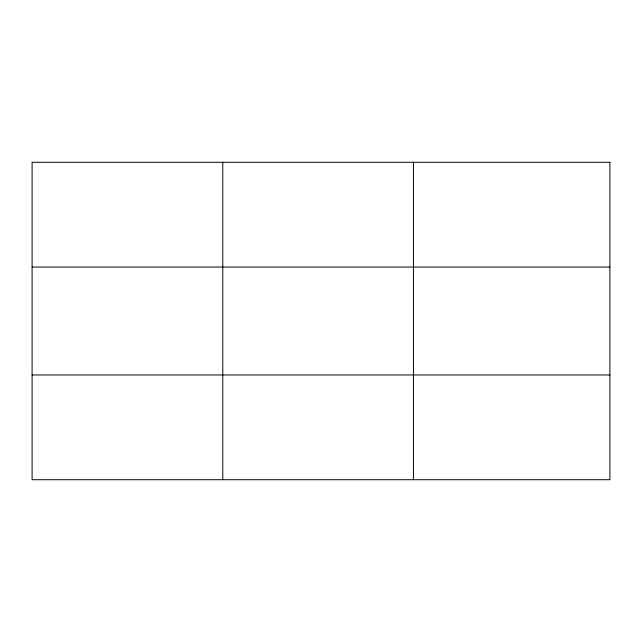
<?xml version="1.0" encoding="UTF-8"?>
<svg xmlns="http://www.w3.org/2000/svg" width="642" height="642" viewBox="0 0 642 642"><rect width="100%" height="100%" fill="white"/><g stroke="black" fill="none" stroke-linecap="round" stroke-linejoin="round"><path stroke-width="0.96" d="M222.774 479.71L222.774 162.29M413.448 479.71L413.448 162.29M32.1 267.04L609.9 267.04M32.1 374.96L609.9 374.96M609.9 162.29L609.9 479.71L32.1 479.71L32.1 162.29L609.9 162.29"/></g></svg>
